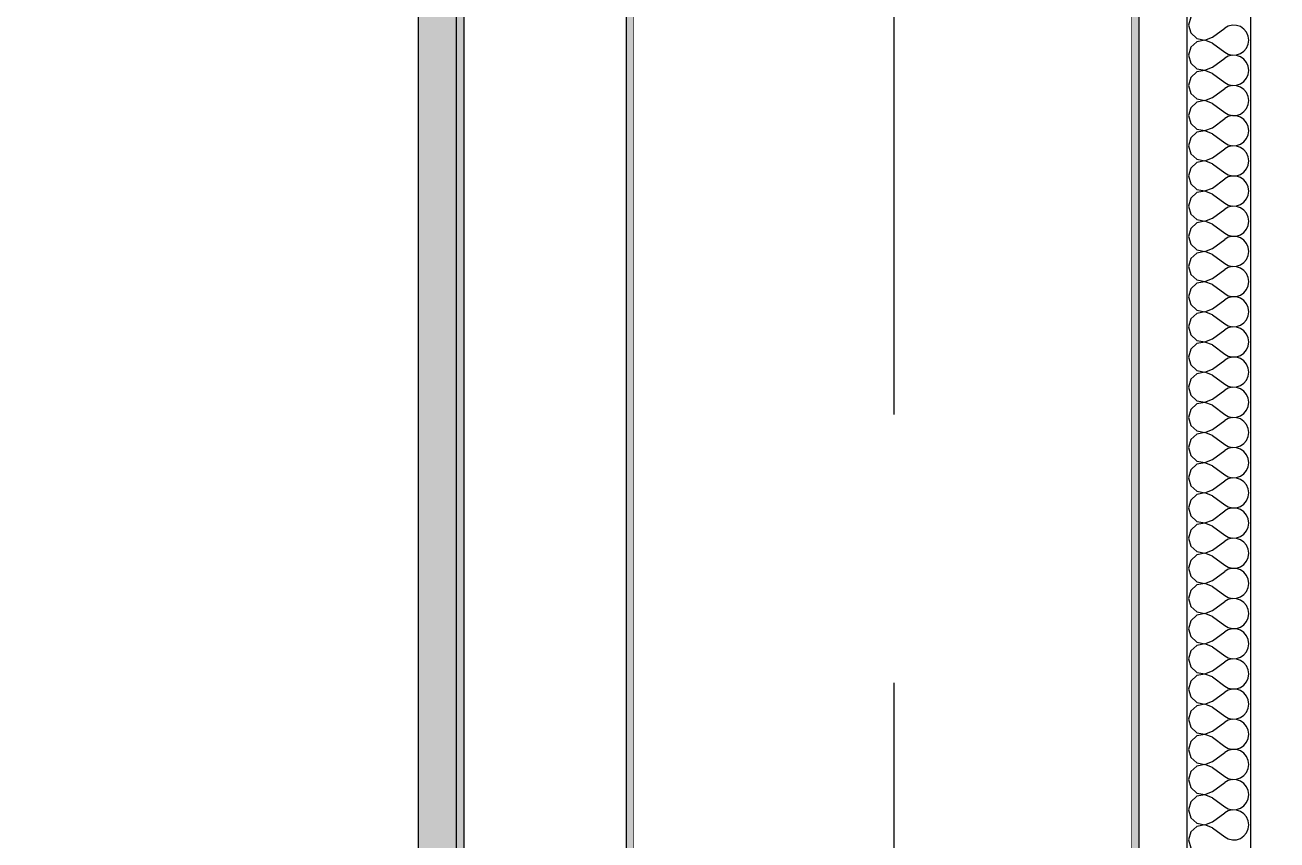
# Model space of a CAD drawing. Header units: millimetres. Extents: x -48147 to 1414029, y -496296 to 18123.
# Drawn here: x 1376945.7 to 1377439.4, y -480707 to -480385.5 of the extents above; entities that cross this region are included whole.
import ezdxf
from ezdxf.enums import TextEntityAlignment as Align

# ---------------------------------------------------------------- set-up
doc = ezdxf.new("R2010")
doc.units = ezdxf.units.MM
doc.header["$MEASUREMENT"] = 0
doc.linetypes.add('Double Dashed', pattern=[546.805537, 264.583325, -105.833328, 70.555556, -105.833328])
doc.linetypes.add('Wipeout_Contour', pattern=[1000, 0, -1000])
for name, color, linetype in [('A-25-M_Wall_Int', 7, 'Continuous'), ('New_A-15-MG_Structural_Grid_Phase_2', 7, 'Continuous'), ('New_A-25-M_Wall_Int', 7, 'Continuous'), ('New_A-95-D_1_20', 7, 'Continuous'), ('S-280-M_COLUMN.IFC Import', 7, 'Continuous')]:
    doc.layers.add(name, color=color, linetype=linetype)
for name, color, linetype, lineweight in [('A-25-M_Wall_Int_Pen_No__1', 7, 'Continuous', 13), ('New_A-25-M_Wall_Int_Pen_No__1', 7, 'Continuous', 13), ('New_A-95-D_1_20_Pen_No__1', 7, 'Continuous', 13)]:
    doc.layers.add(name, color=color, linetype=linetype, lineweight=lineweight)
for name, color, linetype, lineweight, true_color in [('A-25-M_Wall_Int_Pen_No__107', 7, 'Continuous', 15, 0xa6a6a6), ('New_A-15-MG_Structural_Grid_Phase_2_Pen_No__222', 7, 'Continuous', 13, 0x65af33), ('New_A-25-M_Wall_Int_Pen_No__107', 7, 'Continuous', 15, 0xa6a6a6)]:
    doc.layers.add(name, color=color, linetype=linetype, lineweight=lineweight, true_color=true_color)
doc.styles.add('GENERATED_STYLE_1', font='')
doc.styles.add('GENERATED_STYLE_2', font='')
doc.styles.get('GENERATED_STYLE_1').set_extended_font_data('Arial')
doc.styles.get('GENERATED_STYLE_2').set_extended_font_data('Swis721 BT')
doc.dimstyles.new('GENERATED_STYLE__4', dxfattribs={"dimtxt": 125, "dimasz": 47.5, "dimexe": 0.18, "dimexo": 50, "dimgap": 0.09, "dimtad": 1, "dimdec": 0, "dimzin": 0, "dimdsep": 46, "dimtxsty": 'GENERATED_STYLE_1', "dimblk": 'ARROWHEAD_2', "dimblk1": 'ARROWHEAD_2', "dimblk2": 'ARROWHEAD_2', "dimcen": 0.09, "dimclrd": 7, "dimclre": 7, "dimclrt": 7, "dimadec": 0, "dimazin": 0, "dimtfac": 1, "dimtdec": 4, "dimtmove": 0, "dimatfit": 3, "dimfxl": 1, "dimtolj": 1, "dimtzin": 0, "dimarcsym": 0})

# ---------------------------------------------------------------- blocks, each defined once
blk = doc.blocks.new('Section Elem_16_2', base_point=(1372879, -490836.73))
at = {"color": 254, "linetype": 'Wipeout_Contour', "lineweight": 0, "ltscale": 5833853.979786932}
blk.add_wipeout([(1376451.91, -482736.73), (1377100.68, -482736.73), (1377100.68, -479761.73), (1376451.91, -479761.73)], dxfattribs=at).dxf.layer = 'New_A-25-M_Wall_Int'
blk = doc.blocks.new('Section Elem_409_2', base_point=(1372879, -490836.73))
at = {"layer": 'A-25-M_Wall_Int_Pen_No__107', "linetype": 'Continuous', "lineweight": 0, "true_color": 0x535353}
blk.add_hatch(color=251, dxfattribs=at).paths.add_polyline_path([(1377182.68, -482736.73), (1377185.68, -482736.73), (1377185.68, -479136.73), (1377182.68, -479136.73)])
at = {"layer": 'A-25-M_Wall_Int_Pen_No__107', "linetype": 'Continuous'}
blk.add_hatch(color=256, dxfattribs=at).paths.add_polyline_path([(1377115.68, -479761.73), (1377100.68, -479761.73), (1377100.68, -482736.73), (1377115.68, -482736.73)])
at = {"layer": 'A-25-M_Wall_Int_Pen_No__1', "linetype": 'Continuous'}
for p, q in [((1377100.68, -479761.73), (1377100.68, -482736.73)), ((1377115.68, -479761.73), (1377115.68, -482736.73)), ((1377185.68, -479761.73), (1377185.68, -482736.73))]:
    blk.add_line(p, q, dxfattribs=at)
at = {"color": 254, "linetype": 'Wipeout_Contour', "lineweight": 0, "ltscale": 5834856.666910468}
blk.add_wipeout([(1377118.68, -482736.73), (1377182.68, -482736.73), (1377182.68, -479136.73), (1377118.68, -479136.73)], dxfattribs=at).dxf.layer = 'A-25-M_Wall_Int'
at = {"layer": 'A-25-M_Wall_Int_Pen_No__107', "linetype": 'Continuous', "lineweight": 0, "true_color": 0x535353}
blk.add_hatch(color=251, dxfattribs=at).paths.add_polyline_path([(1377115.68, -479761.73), (1377115.68, -482736.73), (1377118.68, -482736.73), (1377118.68, -479136.73), (1377115.68, -479136.73), (1377115.68, -479736.73)])
at = {"layer": 'A-25-M_Wall_Int_Pen_No__1', "linetype": 'Continuous'}
for p, q in [((1377118.68, -479136.73), (1377118.68, -482736.73)), ((1377182.68, -479136.73), (1377182.68, -482736.73))]:
    blk.add_line(p, q, dxfattribs=at)
blk = doc.blocks.new('*X441', base_point=(1372879, -490836.73))
at = {"layer": 'New_A-25-M_Wall_Int_Pen_No__107', "linetype": 'Continuous'}
for p, q in [((1377405.39, -480382.41), (1377404.5, -480385.54)), ((1377404.5, -480385.54), (1377405.39, -480388.67)), ((1377405.39, -480388.67), (1377407.79, -480390.87)), ((1377414.02, -480390.3), (1377418.79, -480386.73)), ((1377420.22, -480385.94), (1377418.79, -480386.73)), ((1377421.82, -480385.57), (1377420.22, -480385.94)), ((1377423.46, -480385.65), (1377421.82, -480385.57)), ((1377425.02, -480386.17), (1377423.46, -480385.65)), ((1377426.37, -480387.1), (1377425.02, -480386.17)), ((1377427.42, -480388.36), (1377426.37, -480387.1)), ((1377428.08, -480389.87), (1377427.42, -480388.36)), ((1377407.79, -480392.12), (1377405.39, -480394.32)), ((1377407.79, -480390.87), (1377410.99, -480391.47)), ((1377410.99, -480391.52), (1377407.79, -480392.12)), ((1377410.99, -480391.47), (1377414.02, -480390.3)), ((1377414.02, -480392.68), (1377410.99, -480391.52)), ((1377414.02, -480392.68), (1377418.79, -480396.26)), ((1377427.42, -480394.62), (1377428.08, -480393.12)), ((1377428.31, -480391.49), (1377428.08, -480389.87)), ((1377428.08, -480393.12), (1377428.31, -480391.49)), ((1377405.39, -480394.32), (1377404.5, -480397.45)), ((1377404.5, -480397.45), (1377405.39, -480400.58)), ((1377414.02, -480402.21), (1377418.79, -480398.64)), ((1377418.79, -480396.26), (1377420.22, -480397.05)), ((1377420.22, -480397.84), (1377418.79, -480398.64)), ((1377420.22, -480397.05), (1377421.82, -480397.42)), ((1377421.82, -480397.47), (1377420.22, -480397.84)), ((1377421.82, -480397.42), (1377423.46, -480397.34)), ((1377423.46, -480397.55), (1377421.82, -480397.47)), ((1377423.46, -480397.34), (1377425.02, -480396.82)), ((1377425.02, -480398.08), (1377423.46, -480397.55)), ((1377425.02, -480396.82), (1377426.37, -480395.89)), ((1377426.37, -480399.01), (1377425.02, -480398.08)), ((1377426.37, -480395.89), (1377427.42, -480394.62)), ((1377405.39, -480400.58), (1377407.79, -480402.77)), ((1377407.79, -480402.77), (1377410.99, -480403.38)), ((1377410.99, -480403.42), (1377407.79, -480404.03)), ((1377410.99, -480403.38), (1377414.02, -480402.21)), ((1377414.02, -480404.59), (1377410.99, -480403.42)), ((1377427.42, -480400.27), (1377426.37, -480399.01)), ((1377428.08, -480401.77), (1377427.42, -480400.27)), ((1377428.31, -480403.4), (1377428.08, -480401.77)), ((1377428.08, -480405.03), (1377428.31, -480403.4)), ((1377405.39, -480406.22), (1377404.5, -480409.35)), ((1377407.79, -480404.03), (1377405.39, -480406.22)), ((1377414.02, -480404.59), (1377418.79, -480408.16)), ((1377418.79, -480408.16), (1377420.22, -480408.96)), ((1377425.02, -480408.72), (1377426.37, -480407.79)), ((1377426.37, -480407.79), (1377427.42, -480406.53)), ((1377427.42, -480406.53), (1377428.08, -480405.03)), ((1377404.5, -480409.35), (1377405.39, -480412.48)), ((1377405.39, -480412.48), (1377407.79, -480414.68)), ((1377414.02, -480414.11), (1377418.79, -480410.54)), ((1377420.22, -480409.75), (1377418.79, -480410.54)), ((1377420.22, -480408.96), (1377421.82, -480409.33)), ((1377421.82, -480409.38), (1377420.22, -480409.75)), ((1377421.82, -480409.33), (1377423.46, -480409.25)), ((1377423.46, -480409.46), (1377421.82, -480409.38)), ((1377423.46, -480409.25), (1377425.02, -480408.72)), ((1377425.02, -480409.98), (1377423.46, -480409.46)), ((1377426.37, -480410.91), (1377425.02, -480409.98)), ((1377427.42, -480412.17), (1377426.37, -480410.91)), ((1377428.08, -480413.68), (1377427.42, -480412.17)), ((1377405.39, -480418.13), (1377404.5, -480421.26)), ((1377407.79, -480415.93), (1377405.39, -480418.13)), ((1377407.79, -480414.68), (1377410.99, -480415.28)), ((1377410.99, -480415.33), (1377407.79, -480415.93)), ((1377410.99, -480415.28), (1377414.02, -480414.11)), ((1377414.02, -480416.49), (1377410.99, -480415.33)), ((1377414.02, -480416.49), (1377418.79, -480420.07)), ((1377426.37, -480419.7), (1377427.42, -480418.43)), ((1377427.42, -480418.43), (1377428.08, -480416.93)), ((1377428.31, -480415.3), (1377428.08, -480413.68)), ((1377428.08, -480416.93), (1377428.31, -480415.3)), ((1377404.5, -480421.26), (1377405.39, -480424.39)), ((1377414.02, -480426.02), (1377418.79, -480422.45)), ((1377418.79, -480420.07), (1377420.22, -480420.86)), ((1377420.22, -480421.65), (1377418.79, -480422.45)), ((1377420.22, -480420.86), (1377421.82, -480421.23)), ((1377421.82, -480421.28), (1377420.22, -480421.65)), ((1377421.82, -480421.23), (1377423.46, -480421.15)), ((1377423.46, -480421.36), (1377421.82, -480421.28)), ((1377423.46, -480421.15), (1377425.02, -480420.63)), ((1377425.02, -480421.88), (1377423.46, -480421.36)), ((1377425.02, -480420.63), (1377426.37, -480419.7)), ((1377426.37, -480422.81), (1377425.02, -480421.88)), ((1377427.42, -480424.08), (1377426.37, -480422.81)), ((1377405.39, -480424.39), (1377407.79, -480426.58)), ((1377407.79, -480427.84), (1377405.39, -480430.03)), ((1377407.79, -480426.58), (1377410.99, -480427.18)), ((1377410.99, -480427.23), (1377407.79, -480427.84)), ((1377410.99, -480427.18), (1377414.02, -480426.02)), ((1377414.02, -480428.4), (1377410.99, -480427.23)), ((1377414.02, -480428.4), (1377418.79, -480431.97)), ((1377428.08, -480425.58), (1377427.42, -480424.08)), ((1377428.31, -480427.21), (1377428.08, -480425.58)), ((1377428.08, -480428.84), (1377428.31, -480427.21)), ((1377405.39, -480430.03), (1377404.5, -480433.16)), ((1377404.5, -480433.16), (1377405.39, -480436.29)), ((1377418.79, -480431.97), (1377420.22, -480432.77)), ((1377420.22, -480432.77), (1377421.82, -480433.14)), ((1377421.82, -480433.19), (1377420.22, -480433.56)), ((1377421.82, -480433.14), (1377423.46, -480433.06)), ((1377423.46, -480433.26), (1377421.82, -480433.19)), ((1377423.46, -480433.06), (1377425.02, -480432.53)), ((1377425.02, -480433.79), (1377423.46, -480433.26)), ((1377425.02, -480432.53), (1377426.37, -480431.6)), ((1377426.37, -480431.6), (1377427.42, -480430.34)), ((1377427.42, -480430.34), (1377428.08, -480428.84)), ((1377405.39, -480436.29), (1377407.79, -480438.48)), ((1377410.99, -480439.09), (1377414.02, -480437.92)), ((1377414.02, -480437.92), (1377418.79, -480434.35)), ((1377420.22, -480433.56), (1377418.79, -480434.35)), ((1377426.37, -480434.72), (1377425.02, -480433.79)), ((1377427.42, -480435.98), (1377426.37, -480434.72)), ((1377428.08, -480437.49), (1377427.42, -480435.98)), ((1377428.31, -480439.11), (1377428.08, -480437.49)), ((1377405.39, -480441.94), (1377404.5, -480445.07)), ((1377407.79, -480439.74), (1377405.39, -480441.94)), ((1377407.79, -480438.48), (1377410.99, -480439.09)), ((1377410.99, -480439.14), (1377407.79, -480439.74)), ((1377414.02, -480440.3), (1377410.99, -480439.14)), ((1377414.02, -480440.3), (1377418.79, -480443.88)), ((1377426.37, -480443.51), (1377427.42, -480442.24)), ((1377427.42, -480442.24), (1377428.08, -480440.74)), ((1377428.08, -480440.74), (1377428.31, -480439.11)), ((1377404.5, -480445.07), (1377405.39, -480448.2)), ((1377414.02, -480449.83), (1377418.79, -480446.26)), ((1377418.79, -480443.88), (1377420.22, -480444.67)), ((1377420.22, -480445.46), (1377418.79, -480446.26)), ((1377420.22, -480444.67), (1377421.82, -480445.04)), ((1377421.82, -480445.09), (1377420.22, -480445.46)), ((1377421.82, -480445.04), (1377423.46, -480444.96)), ((1377423.46, -480445.17), (1377421.82, -480445.09)), ((1377423.46, -480444.96), (1377425.02, -480444.44)), ((1377425.02, -480445.69), (1377423.46, -480445.17)), ((1377425.02, -480444.44), (1377426.37, -480443.51)), ((1377426.37, -480446.62), (1377425.02, -480445.69)), ((1377427.42, -480447.89), (1377426.37, -480446.62)), ((1377428.08, -480449.39), (1377427.42, -480447.89)), ((1377405.39, -480448.2), (1377407.79, -480450.39)), ((1377407.79, -480451.65), (1377405.39, -480453.84)), ((1377407.79, -480450.39), (1377410.99, -480450.99)), ((1377410.99, -480451.04), (1377407.79, -480451.65)), ((1377410.99, -480450.99), (1377414.02, -480449.83)), ((1377414.02, -480452.21), (1377410.99, -480451.04)), ((1377414.02, -480452.21), (1377418.79, -480455.78)), ((1377427.42, -480454.15), (1377428.08, -480452.64)), ((1377428.31, -480451.02), (1377428.08, -480449.39)), ((1377428.08, -480452.64), (1377428.31, -480451.02)), ((1377405.39, -480453.84), (1377404.5, -480456.97)), ((1377404.5, -480456.97), (1377405.39, -480460.1)), ((1377418.79, -480455.78), (1377420.22, -480456.57)), ((1377420.22, -480457.37), (1377418.79, -480458.16)), ((1377420.22, -480456.57), (1377421.82, -480456.95)), ((1377421.82, -480456.99), (1377420.22, -480457.37)), ((1377421.82, -480456.95), (1377423.46, -480456.87)), ((1377423.46, -480457.07), (1377421.82, -480456.99)), ((1377423.46, -480456.87), (1377425.02, -480456.34)), ((1377425.02, -480457.6), (1377423.46, -480457.07)), ((1377425.02, -480456.34), (1377426.37, -480455.41)), ((1377426.37, -480458.53), (1377425.02, -480457.6)), ((1377426.37, -480455.41), (1377427.42, -480454.15)), ((1377405.39, -480460.1), (1377407.79, -480462.29)), ((1377407.79, -480462.29), (1377410.99, -480462.9)), ((1377410.99, -480462.95), (1377407.79, -480463.55)), ((1377410.99, -480462.9), (1377414.02, -480461.73)), ((1377414.02, -480464.11), (1377410.99, -480462.95)), ((1377414.02, -480461.73), (1377418.79, -480458.16)), ((1377427.42, -480459.79), (1377426.37, -480458.53)), ((1377428.08, -480461.3), (1377427.42, -480459.79)), ((1377428.31, -480462.92), (1377428.08, -480461.3)), ((1377428.08, -480464.55), (1377428.31, -480462.92)), ((1377405.39, -480465.75), (1377404.5, -480468.88)), ((1377407.79, -480463.55), (1377405.39, -480465.75)), ((1377414.02, -480464.11), (1377418.79, -480467.68)), ((1377418.79, -480467.68), (1377420.22, -480468.48)), ((1377425.02, -480468.25), (1377426.37, -480467.32)), ((1377426.37, -480467.32), (1377427.42, -480466.05)), ((1377427.42, -480466.05), (1377428.08, -480464.55)), ((1377404.5, -480468.88), (1377405.39, -480472)), ((1377405.39, -480472), (1377407.79, -480474.2)), ((1377414.02, -480473.64), (1377418.79, -480470.07)), ((1377420.22, -480469.27), (1377418.79, -480470.07)), ((1377420.22, -480468.48), (1377421.82, -480468.85)), ((1377421.82, -480468.9), (1377420.22, -480469.27)), ((1377421.82, -480468.85), (1377423.46, -480468.77)), ((1377423.46, -480468.98), (1377421.82, -480468.9)), ((1377423.46, -480468.77), (1377425.02, -480468.25)), ((1377425.02, -480469.5), (1377423.46, -480468.98)), ((1377426.37, -480470.43), (1377425.02, -480469.5)), ((1377427.42, -480471.7), (1377426.37, -480470.43)), ((1377428.08, -480473.2), (1377427.42, -480471.7)), ((1377405.39, -480477.65), (1377404.5, -480480.78)), ((1377407.79, -480475.46), (1377405.39, -480477.65)), ((1377407.79, -480474.2), (1377410.99, -480474.8)), ((1377410.99, -480474.85), (1377407.79, -480475.46)), ((1377410.99, -480474.8), (1377414.02, -480473.64)), ((1377414.02, -480476.02), (1377410.99, -480474.85)), ((1377414.02, -480476.02), (1377418.79, -480479.59)), ((1377427.42, -480477.96), (1377428.08, -480476.45)), ((1377428.31, -480474.83), (1377428.08, -480473.2)), ((1377428.08, -480476.45), (1377428.31, -480474.83)), ((1377404.5, -480480.78), (1377405.39, -480483.91)), ((1377414.02, -480485.54), (1377418.79, -480481.97)), ((1377418.79, -480479.59), (1377420.22, -480480.38)), ((1377420.22, -480481.18), (1377418.79, -480481.97)), ((1377420.22, -480480.38), (1377421.82, -480480.76)), ((1377421.82, -480480.8), (1377420.22, -480481.18)), ((1377421.82, -480480.76), (1377423.46, -480480.68)), ((1377423.46, -480480.88), (1377421.82, -480480.8)), ((1377423.46, -480480.68), (1377425.02, -480480.15)), ((1377425.02, -480481.41), (1377423.46, -480480.88)), ((1377425.02, -480480.15), (1377426.37, -480479.22)), ((1377426.37, -480482.34), (1377425.02, -480481.41)), ((1377426.37, -480479.22), (1377427.42, -480477.96)), ((1377427.42, -480483.6), (1377426.37, -480482.34)), ((1377405.39, -480483.91), (1377407.79, -480486.1)), ((1377407.79, -480487.36), (1377405.39, -480489.56)), ((1377407.79, -480486.1), (1377410.99, -480486.71)), ((1377410.99, -480486.76), (1377407.79, -480487.36)), ((1377410.99, -480486.71), (1377414.02, -480485.54)), ((1377414.02, -480487.92), (1377410.99, -480486.76)), ((1377428.08, -480485.11), (1377427.42, -480483.6)), ((1377428.31, -480486.73), (1377428.08, -480485.11)), ((1377428.08, -480488.36), (1377428.31, -480486.73)), ((1377405.39, -480489.56), (1377404.5, -480492.68)), ((1377414.02, -480487.92), (1377418.79, -480491.49)), ((1377418.79, -480491.49), (1377420.22, -480492.29)), ((1377420.22, -480492.29), (1377421.82, -480492.66)), ((1377421.82, -480492.66), (1377423.46, -480492.58)), ((1377423.46, -480492.58), (1377425.02, -480492.06)), ((1377425.02, -480492.06), (1377426.37, -480491.13)), ((1377426.37, -480491.13), (1377427.42, -480489.86)), ((1377427.42, -480489.86), (1377428.08, -480488.36)), ((1377404.5, -480492.68), (1377405.39, -480495.81)), ((1377405.39, -480495.81), (1377407.79, -480498.01)), ((1377410.99, -480498.61), (1377414.02, -480497.45)), ((1377414.02, -480497.45), (1377418.79, -480493.88)), ((1377420.22, -480493.08), (1377418.79, -480493.88)), ((1377421.82, -480492.71), (1377420.22, -480493.08)), ((1377423.46, -480492.79), (1377421.82, -480492.71)), ((1377425.02, -480493.31), (1377423.46, -480492.79)), ((1377426.37, -480494.24), (1377425.02, -480493.31)), ((1377427.42, -480495.51), (1377426.37, -480494.24)), ((1377428.08, -480497.01), (1377427.42, -480495.51)), ((1377428.31, -480498.64), (1377428.08, -480497.01)), ((1377405.39, -480501.46), (1377404.5, -480504.59)), ((1377407.79, -480499.27), (1377405.39, -480501.46)), ((1377407.79, -480498.01), (1377410.99, -480498.61)), ((1377410.99, -480498.66), (1377407.79, -480499.27)), ((1377414.02, -480499.83), (1377410.99, -480498.66)), ((1377414.02, -480499.83), (1377418.79, -480503.4)), ((1377426.37, -480503.03), (1377427.42, -480501.77)), ((1377427.42, -480501.77), (1377428.08, -480500.26)), ((1377428.08, -480500.26), (1377428.31, -480498.64)), ((1377404.5, -480504.59), (1377405.39, -480507.72)), ((1377414.02, -480509.35), (1377418.79, -480505.78)), ((1377418.79, -480503.4), (1377420.22, -480504.19)), ((1377420.22, -480504.99), (1377418.79, -480505.78)), ((1377420.22, -480504.19), (1377421.82, -480504.57)), ((1377421.82, -480504.61), (1377420.22, -480504.99)), ((1377421.82, -480504.57), (1377423.46, -480504.49)), ((1377423.46, -480504.69), (1377421.82, -480504.61)), ((1377423.46, -480504.49), (1377425.02, -480503.96)), ((1377425.02, -480505.22), (1377423.46, -480504.69)), ((1377425.02, -480503.96), (1377426.37, -480503.03)), ((1377426.37, -480506.15), (1377425.02, -480505.22)), ((1377427.42, -480507.41), (1377426.37, -480506.15)), ((1377428.08, -480508.92), (1377427.42, -480507.41)), ((1377405.39, -480507.72), (1377407.79, -480509.91)), ((1377407.79, -480511.17), (1377405.39, -480513.36)), ((1377407.79, -480509.91), (1377410.99, -480510.52)), ((1377410.99, -480510.57), (1377407.79, -480511.17)), ((1377410.99, -480510.52), (1377414.02, -480509.35)), ((1377414.02, -480511.73), (1377410.99, -480510.57)), ((1377414.02, -480511.73), (1377418.79, -480515.3)), ((1377427.42, -480513.67), (1377428.08, -480512.17)), ((1377428.31, -480510.54), (1377428.08, -480508.92)), ((1377428.08, -480512.17), (1377428.31, -480510.54)), ((1377405.39, -480513.36), (1377404.5, -480516.49)), ((1377404.5, -480516.49), (1377405.39, -480519.62)), ((1377418.79, -480515.3), (1377420.22, -480516.1)), ((1377420.22, -480516.89), (1377418.79, -480517.68)), ((1377420.22, -480516.1), (1377421.82, -480516.47)), ((1377421.82, -480516.52), (1377420.22, -480516.89)), ((1377421.82, -480516.47), (1377423.46, -480516.39)), ((1377423.46, -480516.6), (1377421.82, -480516.52)), ((1377423.46, -480516.39), (1377425.02, -480515.87)), ((1377425.02, -480517.12), (1377423.46, -480516.6)), ((1377425.02, -480515.87), (1377426.37, -480514.94)), ((1377426.37, -480518.05), (1377425.02, -480517.12)), ((1377426.37, -480514.94), (1377427.42, -480513.67)), ((1377405.39, -480519.62), (1377407.79, -480521.82)), ((1377407.79, -480521.82), (1377410.99, -480522.42)), ((1377410.99, -480522.42), (1377414.02, -480521.26)), ((1377414.02, -480521.26), (1377418.79, -480517.68)), ((1377427.42, -480519.32), (1377426.37, -480518.05)), ((1377428.08, -480520.82), (1377427.42, -480519.32)), ((1377428.31, -480522.45), (1377428.08, -480520.82)), ((1377405.39, -480525.27), (1377404.5, -480528.4)), ((1377407.79, -480523.08), (1377405.39, -480525.27)), ((1377410.99, -480522.47), (1377407.79, -480523.08)), ((1377414.02, -480523.64), (1377410.99, -480522.47)), ((1377414.02, -480523.64), (1377418.79, -480527.21)), ((1377425.02, -480527.77), (1377426.37, -480526.84)), ((1377426.37, -480526.84), (1377427.42, -480525.58)), ((1377427.42, -480525.58), (1377428.08, -480524.07)), ((1377428.08, -480524.07), (1377428.31, -480522.45)), ((1377404.5, -480528.4), (1377405.39, -480531.53)), ((1377405.39, -480531.53), (1377407.79, -480533.72)), ((1377414.02, -480533.16), (1377418.79, -480529.59)), ((1377418.79, -480527.21), (1377420.22, -480528)), ((1377420.22, -480528.79), (1377418.79, -480529.59)), ((1377420.22, -480528), (1377421.82, -480528.38)), ((1377421.82, -480528.42), (1377420.22, -480528.79)), ((1377421.82, -480528.38), (1377423.46, -480528.3)), ((1377423.46, -480528.5), (1377421.82, -480528.42)), ((1377423.46, -480528.3), (1377425.02, -480527.77)), ((1377425.02, -480529.03), (1377423.46, -480528.5)), ((1377426.37, -480529.96), (1377425.02, -480529.03)), ((1377427.42, -480531.22), (1377426.37, -480529.96)), ((1377428.08, -480532.72), (1377427.42, -480531.22)), ((1377407.79, -480534.98), (1377405.39, -480537.17)), ((1377407.79, -480533.72), (1377410.99, -480534.33)), ((1377410.99, -480534.38), (1377407.79, -480534.98)), ((1377410.99, -480534.33), (1377414.02, -480533.16)), ((1377414.02, -480535.54), (1377410.99, -480534.38)), ((1377414.02, -480535.54), (1377418.79, -480539.11)), ((1377427.42, -480537.48), (1377428.08, -480535.98)), ((1377428.31, -480534.35), (1377428.08, -480532.72)), ((1377428.08, -480535.98), (1377428.31, -480534.35)), ((1377405.39, -480537.17), (1377404.5, -480540.3)), ((1377404.5, -480540.3), (1377405.39, -480543.43)), ((1377414.02, -480545.07), (1377418.79, -480541.49)), ((1377418.79, -480539.11), (1377420.22, -480539.91)), ((1377420.22, -480540.7), (1377418.79, -480541.49)), ((1377420.22, -480539.91), (1377421.82, -480540.28)), ((1377421.82, -480540.33), (1377420.22, -480540.7)), ((1377421.82, -480540.28), (1377423.46, -480540.2)), ((1377423.46, -480540.41), (1377421.82, -480540.33)), ((1377423.46, -480540.2), (1377425.02, -480539.68)), ((1377425.02, -480540.93), (1377423.46, -480540.41)), ((1377425.02, -480539.68), (1377426.37, -480538.75)), ((1377426.37, -480541.86), (1377425.02, -480540.93)), ((1377426.37, -480538.75), (1377427.42, -480537.48)), ((1377427.42, -480543.13), (1377426.37, -480541.86)), ((1377405.39, -480543.43), (1377407.79, -480545.63)), ((1377407.79, -480546.88), (1377405.39, -480549.08)), ((1377407.79, -480545.63), (1377410.99, -480546.23)), ((1377410.99, -480546.28), (1377407.79, -480546.88)), ((1377410.99, -480546.23), (1377414.02, -480545.07)), ((1377414.02, -480547.45), (1377410.99, -480546.28)), ((1377428.08, -480544.63), (1377427.42, -480543.13)), ((1377428.31, -480546.26), (1377428.08, -480544.63)), ((1377428.08, -480547.88), (1377428.31, -480546.26)), ((1377405.39, -480549.08), (1377404.5, -480552.21)), ((1377414.02, -480547.45), (1377418.79, -480551.02)), ((1377418.79, -480551.02), (1377420.22, -480551.81)), ((1377420.22, -480551.81), (1377421.82, -480552.18)), ((1377423.46, -480552.1), (1377425.02, -480551.58)), ((1377425.02, -480551.58), (1377426.37, -480550.65)), ((1377426.37, -480550.65), (1377427.42, -480549.39)), ((1377427.42, -480549.39), (1377428.08, -480547.88)), ((1377404.5, -480552.21), (1377405.39, -480555.34)), ((1377405.39, -480555.34), (1377407.79, -480557.53)), ((1377414.02, -480556.97), (1377418.79, -480553.4)), ((1377420.22, -480552.6), (1377418.79, -480553.4)), ((1377421.82, -480552.23), (1377420.22, -480552.6)), ((1377421.82, -480552.18), (1377423.46, -480552.1)), ((1377423.46, -480552.31), (1377421.82, -480552.23)), ((1377425.02, -480552.84), (1377423.46, -480552.31)), ((1377426.37, -480553.77), (1377425.02, -480552.84)), ((1377427.42, -480555.03), (1377426.37, -480553.77)), ((1377428.08, -480556.53), (1377427.42, -480555.03)), ((1377428.31, -480558.16), (1377428.08, -480556.53)), ((1377405.39, -480560.98), (1377404.5, -480564.11)), ((1377407.79, -480558.79), (1377405.39, -480560.98)), ((1377407.79, -480557.53), (1377410.99, -480558.14)), ((1377410.99, -480558.19), (1377407.79, -480558.79)), ((1377410.99, -480558.14), (1377414.02, -480556.97)), ((1377414.02, -480559.35), (1377410.99, -480558.19)), ((1377414.02, -480559.35), (1377418.79, -480562.92)), ((1377426.37, -480562.55), (1377427.42, -480561.29)), ((1377427.42, -480561.29), (1377428.08, -480559.79)), ((1377428.08, -480559.79), (1377428.31, -480558.16)), ((1377404.5, -480564.11), (1377405.39, -480567.24)), ((1377414.02, -480568.88), (1377418.79, -480565.3)), ((1377418.79, -480562.92), (1377420.22, -480563.72)), ((1377420.22, -480564.51), (1377418.79, -480565.3)), ((1377420.22, -480563.72), (1377421.82, -480564.09)), ((1377421.82, -480564.14), (1377420.22, -480564.51)), ((1377421.82, -480564.09), (1377423.46, -480564.01)), ((1377423.46, -480564.22), (1377421.82, -480564.14)), ((1377423.46, -480564.01), (1377425.02, -480563.48)), ((1377425.02, -480564.74), (1377423.46, -480564.22)), ((1377425.02, -480563.48), (1377426.37, -480562.55)), ((1377426.37, -480565.67), (1377425.02, -480564.74)), ((1377427.42, -480566.94), (1377426.37, -480565.67)), ((1377405.39, -480567.24), (1377407.79, -480569.44)), ((1377407.79, -480570.69), (1377405.39, -480572.89)), ((1377407.79, -480569.44), (1377410.99, -480570.04)), ((1377410.99, -480570.09), (1377407.79, -480570.69)), ((1377410.99, -480570.04), (1377414.02, -480568.88)), ((1377414.02, -480571.26), (1377410.99, -480570.09)), ((1377414.02, -480571.26), (1377418.79, -480574.83)), ((1377428.08, -480568.44), (1377427.42, -480566.94)), ((1377428.31, -480570.07), (1377428.08, -480568.44)), ((1377428.08, -480571.69), (1377428.31, -480570.07)), ((1377405.39, -480572.89), (1377404.5, -480576.02)), ((1377404.5, -480576.02), (1377405.39, -480579.15)), ((1377418.79, -480574.83), (1377420.22, -480575.62)), ((1377420.22, -480576.41), (1377418.79, -480577.21)), ((1377420.22, -480575.62), (1377421.82, -480575.99)), ((1377421.82, -480576.04), (1377420.22, -480576.41)), ((1377421.82, -480575.99), (1377423.46, -480575.91)), ((1377423.46, -480576.12), (1377421.82, -480576.04)), ((1377423.46, -480575.91), (1377425.02, -480575.39)), ((1377425.02, -480576.65), (1377423.46, -480576.12)), ((1377425.02, -480575.39), (1377426.37, -480574.46)), ((1377426.37, -480574.46), (1377427.42, -480573.2)), ((1377427.42, -480573.2), (1377428.08, -480571.69)), ((1377405.39, -480579.15), (1377407.79, -480581.34)), ((1377407.79, -480581.34), (1377410.99, -480581.95)), ((1377410.99, -480581.95), (1377414.02, -480580.78)), ((1377414.02, -480580.78), (1377418.79, -480577.21)), ((1377426.37, -480577.58), (1377425.02, -480576.65)), ((1377427.42, -480578.84), (1377426.37, -480577.58)), ((1377428.08, -480580.34), (1377427.42, -480578.84)), ((1377428.31, -480581.97), (1377428.08, -480580.34)), ((1377405.39, -480584.79), (1377404.5, -480587.92)), ((1377407.79, -480582.6), (1377405.39, -480584.79)), ((1377410.99, -480581.99), (1377407.79, -480582.6)), ((1377414.02, -480583.16), (1377410.99, -480581.99)), ((1377414.02, -480583.16), (1377418.79, -480586.73)), ((1377425.02, -480587.29), (1377426.37, -480586.36)), ((1377426.37, -480586.36), (1377427.42, -480585.1)), ((1377427.42, -480585.1), (1377428.08, -480583.6)), ((1377428.08, -480583.6), (1377428.31, -480581.97)), ((1377404.5, -480587.92), (1377405.39, -480591.05)), ((1377405.39, -480591.05), (1377407.79, -480593.25)), ((1377414.02, -480592.68), (1377418.79, -480589.11)), ((1377418.79, -480586.73), (1377420.22, -480587.53)), ((1377420.22, -480588.32), (1377418.79, -480589.11)), ((1377420.22, -480587.53), (1377421.82, -480587.9)), ((1377421.82, -480587.95), (1377420.22, -480588.32)), ((1377421.82, -480587.9), (1377423.46, -480587.82)), ((1377423.46, -480588.03), (1377421.82, -480587.95)), ((1377423.46, -480587.82), (1377425.02, -480587.29)), ((1377425.02, -480588.55), (1377423.46, -480588.03)), ((1377426.37, -480589.48), (1377425.02, -480588.55)), ((1377427.42, -480590.75), (1377426.37, -480589.48)), ((1377428.08, -480592.25), (1377427.42, -480590.75)), ((1377407.79, -480594.5), (1377405.39, -480596.7)), ((1377407.79, -480593.25), (1377410.99, -480593.85)), ((1377410.99, -480593.9), (1377407.79, -480594.5)), ((1377410.99, -480593.85), (1377414.02, -480592.68)), ((1377414.02, -480595.07), (1377410.99, -480593.9)), ((1377414.02, -480595.07), (1377418.79, -480598.64)), ((1377427.42, -480597), (1377428.08, -480595.5)), ((1377428.31, -480593.88), (1377428.08, -480592.25)), ((1377428.08, -480595.5), (1377428.31, -480593.88)), ((1377405.39, -480596.7), (1377404.5, -480599.83)), ((1377404.5, -480599.83), (1377405.39, -480602.96)), ((1377414.02, -480604.59), (1377418.79, -480601.02)), ((1377418.79, -480598.64), (1377420.22, -480599.43)), ((1377420.22, -480600.22), (1377418.79, -480601.02)), ((1377420.22, -480599.43), (1377421.82, -480599.8)), ((1377421.82, -480599.85), (1377420.22, -480600.22)), ((1377421.82, -480599.8), (1377423.46, -480599.72)), ((1377423.46, -480599.93), (1377421.82, -480599.85)), ((1377423.46, -480599.72), (1377425.02, -480599.2)), ((1377425.02, -480600.46), (1377423.46, -480599.93)), ((1377425.02, -480599.2), (1377426.37, -480598.27)), ((1377426.37, -480601.39), (1377425.02, -480600.46)), ((1377426.37, -480598.27), (1377427.42, -480597)), ((1377405.39, -480602.96), (1377407.79, -480605.15)), ((1377407.79, -480605.15), (1377410.99, -480605.76)), ((1377410.99, -480605.8), (1377407.79, -480606.41)), ((1377410.99, -480605.76), (1377414.02, -480604.59)), ((1377414.02, -480606.97), (1377410.99, -480605.8)), ((1377427.42, -480602.65), (1377426.37, -480601.39)), ((1377428.08, -480604.15), (1377427.42, -480602.65)), ((1377428.31, -480605.78), (1377428.08, -480604.15)), ((1377428.08, -480607.41), (1377428.31, -480605.78)), ((1377405.39, -480608.6), (1377404.5, -480611.73)), ((1377407.79, -480606.41), (1377405.39, -480608.6)), ((1377414.02, -480606.97), (1377418.79, -480610.54)), ((1377418.79, -480610.54), (1377420.22, -480611.34)), ((1377423.46, -480611.63), (1377425.02, -480611.1)), ((1377425.02, -480611.1), (1377426.37, -480610.17)), ((1377426.37, -480610.17), (1377427.42, -480608.91)), ((1377427.42, -480608.91), (1377428.08, -480607.41)), ((1377404.5, -480611.73), (1377405.39, -480614.86)), ((1377405.39, -480614.86), (1377407.79, -480617.06)), ((1377414.02, -480616.49), (1377418.79, -480612.92)), ((1377420.22, -480612.13), (1377418.79, -480612.92)), ((1377420.22, -480611.34), (1377421.82, -480611.71)), ((1377421.82, -480611.76), (1377420.22, -480612.13)), ((1377421.82, -480611.71), (1377423.46, -480611.63)), ((1377423.46, -480611.84), (1377421.82, -480611.76)), ((1377425.02, -480612.36), (1377423.46, -480611.84)), ((1377426.37, -480613.29), (1377425.02, -480612.36)), ((1377427.42, -480614.56), (1377426.37, -480613.29)), ((1377428.08, -480616.06), (1377427.42, -480614.56)), ((1377428.31, -480617.68), (1377428.08, -480616.06)), ((1377405.39, -480620.51), (1377404.5, -480623.64)), ((1377407.79, -480618.31), (1377405.39, -480620.51)), ((1377407.79, -480617.06), (1377410.99, -480617.66)), ((1377410.99, -480617.71), (1377407.79, -480618.31)), ((1377410.99, -480617.66), (1377414.02, -480616.49)), ((1377414.02, -480618.88), (1377410.99, -480617.71)), ((1377414.02, -480618.88), (1377418.79, -480622.45)), ((1377426.37, -480622.08), (1377427.42, -480620.81)), ((1377427.42, -480620.81), (1377428.08, -480619.31)), ((1377428.08, -480619.31), (1377428.31, -480617.68)), ((1377404.5, -480623.64), (1377405.39, -480626.77)), ((1377414.02, -480628.4), (1377418.79, -480624.83)), ((1377418.79, -480622.45), (1377420.22, -480623.24)), ((1377420.22, -480624.03), (1377418.79, -480624.83)), ((1377420.22, -480623.24), (1377421.82, -480623.61)), ((1377421.82, -480623.66), (1377420.22, -480624.03)), ((1377421.82, -480623.61), (1377423.46, -480623.53)), ((1377423.46, -480623.74), (1377421.82, -480623.66)), ((1377423.46, -480623.53), (1377425.02, -480623.01)), ((1377425.02, -480624.27), (1377423.46, -480623.74)), ((1377425.02, -480623.01), (1377426.37, -480622.08)), ((1377426.37, -480625.2), (1377425.02, -480624.27)), ((1377427.42, -480626.46), (1377426.37, -480625.2)), ((1377405.39, -480626.77), (1377407.79, -480628.96)), ((1377407.79, -480630.22), (1377405.39, -480632.41)), ((1377407.79, -480628.96), (1377410.99, -480629.57)), ((1377410.99, -480629.61), (1377407.79, -480630.22)), ((1377410.99, -480629.57), (1377414.02, -480628.4)), ((1377414.02, -480630.78), (1377410.99, -480629.61)), ((1377414.02, -480630.78), (1377418.79, -480634.35)), ((1377428.08, -480627.96), (1377427.42, -480626.46)), ((1377428.31, -480629.59), (1377428.08, -480627.96)), ((1377428.08, -480631.22), (1377428.31, -480629.59)), ((1377405.39, -480632.41), (1377404.5, -480635.54)), ((1377404.5, -480635.54), (1377405.39, -480638.67)), ((1377418.79, -480634.35), (1377420.22, -480635.15)), ((1377420.22, -480635.15), (1377421.82, -480635.52)), ((1377421.82, -480635.57), (1377420.22, -480635.94)), ((1377421.82, -480635.52), (1377423.46, -480635.44)), ((1377423.46, -480635.65), (1377421.82, -480635.57)), ((1377423.46, -480635.44), (1377425.02, -480634.91)), ((1377425.02, -480636.17), (1377423.46, -480635.65)), ((1377425.02, -480634.91), (1377426.37, -480633.98)), ((1377426.37, -480633.98), (1377427.42, -480632.72)), ((1377427.42, -480632.72), (1377428.08, -480631.22)), ((1377405.39, -480638.67), (1377407.79, -480640.87)), ((1377410.99, -480641.47), (1377414.02, -480640.3)), ((1377414.02, -480640.3), (1377418.79, -480636.73)), ((1377420.22, -480635.94), (1377418.79, -480636.73)), ((1377426.37, -480637.1), (1377425.02, -480636.17)), ((1377427.42, -480638.36), (1377426.37, -480637.1)), ((1377428.08, -480639.87), (1377427.42, -480638.36)), ((1377428.31, -480641.49), (1377428.08, -480639.87)), ((1377405.39, -480644.32), (1377404.5, -480647.45)), ((1377407.79, -480642.12), (1377405.39, -480644.32)), ((1377407.79, -480640.87), (1377410.99, -480641.47)), ((1377410.99, -480641.52), (1377407.79, -480642.12)), ((1377414.02, -480642.68), (1377410.99, -480641.52)), ((1377414.02, -480642.68), (1377418.79, -480646.26)), ((1377426.37, -480645.89), (1377427.42, -480644.62)), ((1377427.42, -480644.62), (1377428.08, -480643.12)), ((1377428.08, -480643.12), (1377428.31, -480641.49)), ((1377404.5, -480647.45), (1377405.39, -480650.58)), ((1377405.39, -480650.58), (1377407.79, -480652.77)), ((1377414.02, -480652.21), (1377418.79, -480648.64)), ((1377418.79, -480646.26), (1377420.22, -480647.05)), ((1377420.22, -480647.84), (1377418.79, -480648.64)), ((1377420.22, -480647.05), (1377421.82, -480647.42)), ((1377421.82, -480647.47), (1377420.22, -480647.84)), ((1377421.82, -480647.42), (1377423.46, -480647.34)), ((1377423.46, -480647.55), (1377421.82, -480647.47)), ((1377423.46, -480647.34), (1377425.02, -480646.82)), ((1377425.02, -480648.08), (1377423.46, -480647.55)), ((1377425.02, -480646.82), (1377426.37, -480645.89)), ((1377426.37, -480649.01), (1377425.02, -480648.08)), ((1377427.42, -480650.27), (1377426.37, -480649.01)), ((1377428.08, -480651.77), (1377427.42, -480650.27)), ((1377407.79, -480654.03), (1377405.39, -480656.22)), ((1377407.79, -480652.77), (1377410.99, -480653.38)), ((1377410.99, -480653.42), (1377407.79, -480654.03)), ((1377410.99, -480653.38), (1377414.02, -480652.21)), ((1377414.02, -480654.59), (1377410.99, -480653.42)), ((1377414.02, -480654.59), (1377418.79, -480658.16)), ((1377427.42, -480656.53), (1377428.08, -480655.03)), ((1377428.31, -480653.4), (1377428.08, -480651.77)), ((1377428.08, -480655.03), (1377428.31, -480653.4)), ((1377405.39, -480656.22), (1377404.5, -480659.35)), ((1377404.5, -480659.35), (1377405.39, -480662.48)), ((1377418.79, -480658.16), (1377420.22, -480658.96)), ((1377420.22, -480659.75), (1377418.79, -480660.54)), ((1377420.22, -480658.96), (1377421.82, -480659.33)), ((1377421.82, -480659.38), (1377420.22, -480659.75)), ((1377421.82, -480659.33), (1377423.46, -480659.25)), ((1377423.46, -480659.46), (1377421.82, -480659.38)), ((1377423.46, -480659.25), (1377425.02, -480658.72)), ((1377425.02, -480659.98), (1377423.46, -480659.46)), ((1377425.02, -480658.72), (1377426.37, -480657.79)), ((1377426.37, -480660.91), (1377425.02, -480659.98)), ((1377426.37, -480657.79), (1377427.42, -480656.53)), ((1377405.39, -480662.48), (1377407.79, -480664.68)), ((1377407.79, -480664.68), (1377410.99, -480665.28)), ((1377410.99, -480665.33), (1377407.79, -480665.93)), ((1377410.99, -480665.28), (1377414.02, -480664.11)), ((1377414.02, -480666.49), (1377410.99, -480665.33)), ((1377414.02, -480664.11), (1377418.79, -480660.54)), ((1377427.42, -480662.17), (1377426.37, -480660.91)), ((1377428.08, -480663.68), (1377427.42, -480662.17)), ((1377428.31, -480665.3), (1377428.08, -480663.68)), ((1377428.08, -480666.93), (1377428.31, -480665.3)), ((1377405.39, -480668.13), (1377404.5, -480671.26)), ((1377407.79, -480665.93), (1377405.39, -480668.13)), ((1377414.02, -480666.49), (1377418.79, -480670.07)), ((1377418.79, -480670.07), (1377420.22, -480670.86)), ((1377425.02, -480670.63), (1377426.37, -480669.7)), ((1377426.37, -480669.7), (1377427.42, -480668.43)), ((1377427.42, -480668.43), (1377428.08, -480666.93)), ((1377404.5, -480671.26), (1377405.39, -480674.39)), ((1377405.39, -480674.39), (1377407.79, -480676.58)), ((1377414.02, -480676.02), (1377418.79, -480672.45)), ((1377420.22, -480671.65), (1377418.79, -480672.45)), ((1377420.22, -480670.86), (1377421.82, -480671.23)), ((1377421.82, -480671.28), (1377420.22, -480671.65)), ((1377421.82, -480671.23), (1377423.46, -480671.15)), ((1377423.46, -480671.36), (1377421.82, -480671.28)), ((1377423.46, -480671.15), (1377425.02, -480670.63)), ((1377425.02, -480671.88), (1377423.46, -480671.36)), ((1377426.37, -480672.81), (1377425.02, -480671.88)), ((1377427.42, -480674.08), (1377426.37, -480672.81)), ((1377428.08, -480675.58), (1377427.42, -480674.08)), ((1377405.39, -480680.03), (1377404.5, -480683.16)), ((1377407.79, -480677.84), (1377405.39, -480680.03)), ((1377407.79, -480676.58), (1377410.99, -480677.18)), ((1377410.99, -480677.23), (1377407.79, -480677.84)), ((1377410.99, -480677.18), (1377414.02, -480676.02)), ((1377414.02, -480678.4), (1377410.99, -480677.23)), ((1377414.02, -480678.4), (1377418.79, -480681.97)), ((1377427.42, -480680.34), (1377428.08, -480678.84)), ((1377428.31, -480677.21), (1377428.08, -480675.58)), ((1377428.08, -480678.84), (1377428.31, -480677.21)), ((1377404.5, -480683.16), (1377405.39, -480686.29)), ((1377414.02, -480687.92), (1377418.79, -480684.35)), ((1377418.79, -480681.97), (1377420.22, -480682.77)), ((1377420.22, -480683.56), (1377418.79, -480684.35)), ((1377420.22, -480682.77), (1377421.82, -480683.14)), ((1377421.82, -480683.19), (1377420.22, -480683.56)), ((1377421.82, -480683.14), (1377423.46, -480683.06)), ((1377423.46, -480683.26), (1377421.82, -480683.19)), ((1377423.46, -480683.06), (1377425.02, -480682.53)), ((1377425.02, -480683.79), (1377423.46, -480683.26)), ((1377425.02, -480682.53), (1377426.37, -480681.6)), ((1377426.37, -480684.72), (1377425.02, -480683.79)), ((1377426.37, -480681.6), (1377427.42, -480680.34)), ((1377427.42, -480685.98), (1377426.37, -480684.72)), ((1377405.39, -480686.29), (1377407.79, -480688.48)), ((1377407.79, -480689.74), (1377405.39, -480691.94)), ((1377407.79, -480688.48), (1377410.99, -480689.09)), ((1377410.99, -480689.14), (1377407.79, -480689.74)), ((1377410.99, -480689.09), (1377414.02, -480687.92)), ((1377414.02, -480690.3), (1377410.99, -480689.14)), ((1377428.08, -480687.49), (1377427.42, -480685.98)), ((1377428.31, -480689.11), (1377428.08, -480687.49)), ((1377428.08, -480690.74), (1377428.31, -480689.11)), ((1377405.39, -480691.94), (1377404.5, -480695.07)), ((1377414.02, -480690.3), (1377418.79, -480693.88)), ((1377418.79, -480693.88), (1377420.22, -480694.67)), ((1377420.22, -480694.67), (1377421.82, -480695.04)), ((1377421.82, -480695.04), (1377423.46, -480694.96)), ((1377423.46, -480694.96), (1377425.02, -480694.44)), ((1377425.02, -480694.44), (1377426.37, -480693.51)), ((1377426.37, -480693.51), (1377427.42, -480692.24)), ((1377427.42, -480692.24), (1377428.08, -480690.74)), ((1377404.5, -480695.07), (1377405.39, -480698.2)), ((1377405.39, -480698.2), (1377407.79, -480700.39)), ((1377410.99, -480700.99), (1377414.02, -480699.83)), ((1377414.02, -480699.83), (1377418.79, -480696.26)), ((1377420.22, -480695.46), (1377418.79, -480696.26)), ((1377421.82, -480695.09), (1377420.22, -480695.46)), ((1377423.46, -480695.17), (1377421.82, -480695.09)), ((1377425.02, -480695.69), (1377423.46, -480695.17)), ((1377426.37, -480696.62), (1377425.02, -480695.69)), ((1377427.42, -480697.89), (1377426.37, -480696.62)), ((1377428.08, -480699.39), (1377427.42, -480697.89)), ((1377428.31, -480701.02), (1377428.08, -480699.39)), ((1377405.39, -480703.84), (1377404.5, -480706.97)), ((1377407.79, -480701.65), (1377405.39, -480703.84)), ((1377407.79, -480700.39), (1377410.99, -480700.99)), ((1377410.99, -480701.04), (1377407.79, -480701.65)), ((1377414.02, -480702.21), (1377410.99, -480701.04)), ((1377414.02, -480702.21), (1377418.79, -480705.78)), ((1377426.37, -480705.41), (1377427.42, -480704.15)), ((1377427.42, -480704.15), (1377428.08, -480702.64)), ((1377428.08, -480702.64), (1377428.31, -480701.02)), ((1377404.5, -480706.97), (1377405.39, -480710.1)), ((1377418.79, -480705.78), (1377420.22, -480706.57)), ((1377420.22, -480706.57), (1377421.82, -480706.95)), ((1377421.82, -480706.95), (1377423.46, -480706.87)), ((1377423.46, -480706.87), (1377425.02, -480706.34)), ((1377425.02, -480706.34), (1377426.37, -480705.41))]:
    blk.add_line(p, q, dxfattribs=at)
blk = doc.blocks.new('Section Elem_410_2', base_point=(1372879, -490836.73))
at = {"layer": 'New_A-25-M_Wall_Int_Pen_No__107', "linetype": 'Continuous', "lineweight": 0, "true_color": 0x535353}
blk.add_hatch(color=251, dxfattribs=at).paths.add_polyline_path([(1377381.91, -479136.73), (1377381.91, -482736.73), (1377384.91, -482736.73), (1377384.91, -479136.73)])
at = {"layer": 'New_A-25-M_Wall_Int_Pen_No__1', "linetype": 'Continuous'}
blk.add_line((1377381.91, -479136.73), (1377381.91, -482736.73), dxfattribs=at)
at = {"color": 254, "linetype": 'Wipeout_Contour', "lineweight": 0, "ltscale": 5835777.070774313}
blk.add_wipeout([(1377384.91, -482736.73), (1377403.91, -482736.73), (1377403.91, -479136.73), (1377384.91, -479136.73)], dxfattribs=at).dxf.layer = 'New_A-25-M_Wall_Int'
at = {"layer": 'New_A-25-M_Wall_Int_Pen_No__1', "linetype": 'Continuous'}
blk.add_line((1377384.91, -479136.73), (1377384.91, -482736.73), dxfattribs=at)
at = {"color": 254, "linetype": 'Wipeout_Contour', "lineweight": 0, "ltscale": 5835860.151980201}
blk.add_wipeout([(1377403.91, -482736.73), (1377428.91, -482736.73), (1377428.91, -479136.73), (1377403.91, -479136.73)], dxfattribs=at).dxf.layer = 'New_A-25-M_Wall_Int'
at = {"layer": 'New_A-25-M_Wall_Int_Pen_No__1', "linetype": 'Continuous'}
blk.add_line((1377403.91, -479136.73), (1377403.91, -482736.73), dxfattribs=at)
at = {"layer": 'New_A-25-M_Wall_Int'}
blk.add_blockref('*X441', (1372879, -490836.73), dxfattribs=at)
at = {"color": 254, "linetype": 'Wipeout_Contour', "lineweight": 0, "ltscale": 5835945.121523652}
blk.add_wipeout([(1377428.91, -482736.73), (1377448.91, -482736.73), (1377448.91, -479136.73), (1377428.91, -479136.73)], dxfattribs=at).dxf.layer = 'New_A-25-M_Wall_Int'
at = {"layer": 'New_A-25-M_Wall_Int_Pen_No__1', "linetype": 'Continuous'}
blk.add_line((1377428.91, -479136.73), (1377428.91, -482736.73), dxfattribs=at)
blk = doc.blocks.new('Section Elem_443_2', base_point=(1372879, -490836.73))
at = {"color": 254, "linetype": 'Wipeout_Contour', "lineweight": 0, "ltscale": 40835547.6600148}
blk.add_wipeout([(1377185.68, -482736.73), (1377381.91, -482736.73), (1377381.91, -479136.73), (1377365.39, -479136.73), (1377365.39, -479151.73), (1377303.19, -479151.73), (1377295.98, -479154.72), (1377292.99, -479161.93), (1377292.99, -479569.53), (1377295.98, -479576.74), (1377303.19, -479579.73), (1377365.39, -479579.73), (1377365.39, -479594.73), (1377211.59, -479594.73), (1377211.59, -479579.73), (1377273.79, -479579.73), (1377281, -479576.74), (1377283.99, -479569.53), (1377283.99, -479161.93), (1377281, -479154.72), (1377273.79, -479151.73), (1377211.59, -479151.73), (1377211.59, -479136.73), (1377185.68, -479136.73), (1377185.68, -479736.73), (1377317.02, -479736.73), (1377317.02, -479761.73), (1377185.68, -479761.73)], dxfattribs=at).dxf.layer = 'S-280-M_COLUMN.IFC Import'
blk = doc.blocks.new('Standard grid marker[2]_2', base_point=(1377288.27, -469432.1))
at = {"layer": 'New_A-15-MG_Structural_Grid_Phase_2_Pen_No__222', "linetype": 'Double Dashed'}
blk.add_line((1377288.27, -470432.1), (1377288.27, -493836.73), dxfattribs=at)
at = {"layer": 'New_A-15-MG_Structural_Grid_Phase_2_Pen_No__222', "style": 'GENERATED_STYLE_2'}
for tag, p in [('AC_MarkerText_1_0', (1377288.27, -469161.51)), ('AC_MarkerText_1_1', (1377288.27, -495066.14))]:
    blk.add_attdef(tag, text='', height=175, rotation=360, dxfattribs=at).set_placement(p, align=Align.MIDDLE_CENTER)
blk = doc.blocks.new('*D781', base_point=(1372879, -490836.73))
at = {"layer": 'New_A-95-D_1_20_Pen_No__1', "linetype": 'Continuous'}
for p, q in [((1367392.19, -478986.73), (1367392.19, -478956.17)), ((1367423.44, -479004.77), (1367360.94, -478968.69)), ((1367439.07, -478986.73), (1367345.32, -478986.73)), ((1367392.19, -482736.73), (1367392.19, -478986.73)), ((1367360.94, -482718.69), (1367423.44, -482754.77)), ((1367439.07, -482736.73), (1367345.32, -482736.73))]:
    blk.add_line(p, q, dxfattribs=at)
at = {"layer": 'New_A-95-D_1_20_Pen_No__1', "insert": (1367367.19, -481076.23), "char_height": 125, "attachment_point": 7, "rotation": 90, "style": 'GENERATED_STYLE_1'}
blk.add_mtext('\\A1;{\\fArial|b0|i0|c0|p34;3,750}', dxfattribs=at)
blk = doc.blocks.new('ARROWHEAD_2')
at = {"color": 0, "linetype": 'Continuous', "lineweight": 0}
for p, q in [((-0.378, -0.655), (0.378, 0.655)), ((0, 0), (-1, 0))]:
    blk.add_line(p, q, dxfattribs=at)

msp = doc.modelspace()

# ---------------------------------------------------------------- block references
at = {"layer": 'New_A-25-M_Wall_Int'}
for name in ['Section Elem_410_2', 'Section Elem_16_2']:
    msp.add_blockref(name, (1372879, -490836.73), dxfattribs=at)

# ---------------------------------------------------------------- next in the draw order: block references
at = {"layer": 'A-25-M_Wall_Int'}
msp.add_blockref('Section Elem_409_2', (1372879, -490836.73), dxfattribs=at)

# ---------------------------------------------------------------- next in the draw order: block references
at = {"layer": 'S-280-M_COLUMN.IFC Import'}
msp.add_blockref('Section Elem_443_2', (1372879, -490836.73), dxfattribs=at)

# ---------------------------------------------------------------- next in the draw order: block references
at = {"layer": 'New_A-15-MG_Structural_Grid_Phase_2', "color": 8, "linetype": 'Continuous', "lineweight": 15}
msp.add_blockref('Standard grid marker[2]_2', (1377288.27, -469432.1), dxfattribs=at)

# ---------------------------------------------------------------- next in the draw order: dimensions: what is measured, and where the dimension line sits
at = {"layer": 'New_A-95-D_1_20', "linetype": 'Continuous'}
dim = msp.add_linear_dim(base=(1367392.19, -478986.73), p1=(1383127.97, -482736.73), p2=(1383128.04, -478986.73), angle=90, dimstyle='GENERATED_STYLE__4', dxfattribs=at)
dim.commit()
dim.dimension.update_dxf_attribs({"geometry": '*D781', "text_midpoint": (1367304.69, -480839.08), "dimtype": 160, "text_rotation": 90})

doc.saveas('drawing.dxf')
